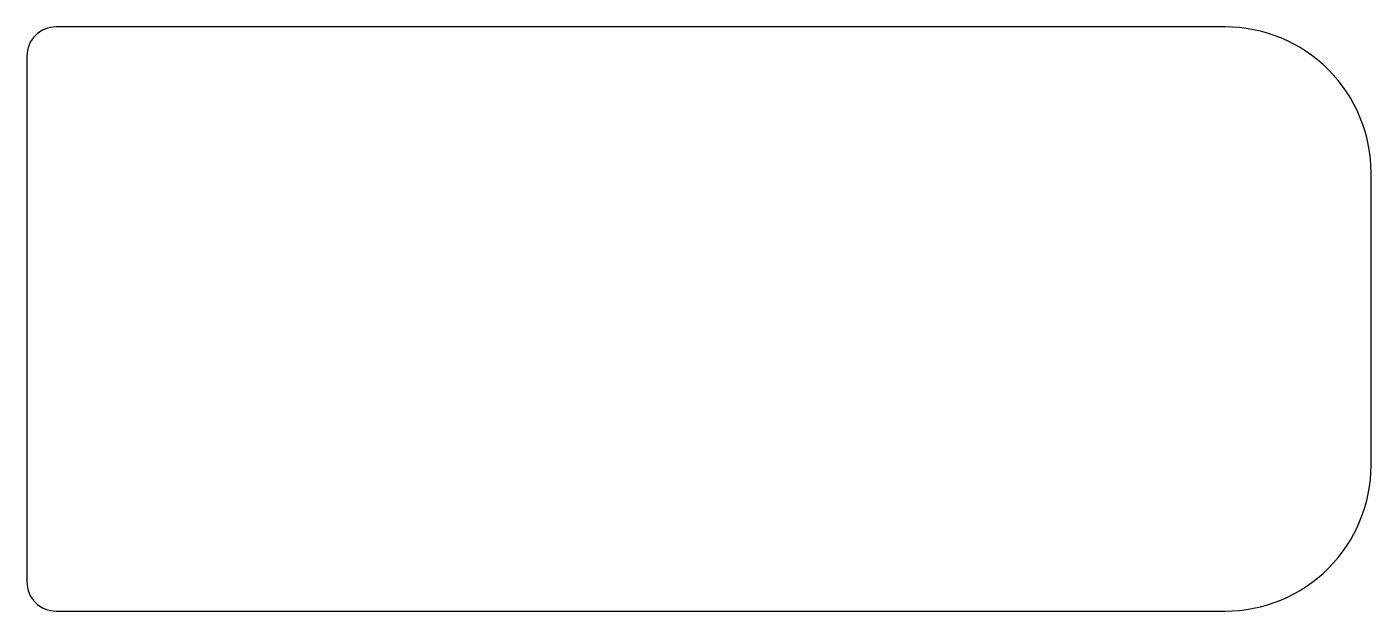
# Model space of a CAD drawing. Header units: millimetres. Extents: x -40 to 6, y 10 to 30.
import ezdxf

# ---------------------------------------------------------------- set-up
doc = ezdxf.new("R2010")
doc.units = ezdxf.units.MM
doc.layers.get('0').update_dxf_attribs({"linetype": 'CONTINUOUS'})

msp = doc.modelspace()

# ---------------------------------------------------------------- linework, layer by layer
msp.add_lwpolyline([(-40, 11, 0.414214), (-39, 10), (1, 10, 0.414214), (6, 15), (6, 25, 0.414214), (1, 30), (-39, 30, 0.414214), (-40, 29)], format="xyb", close=True)

doc.saveas('drawing.dxf')
